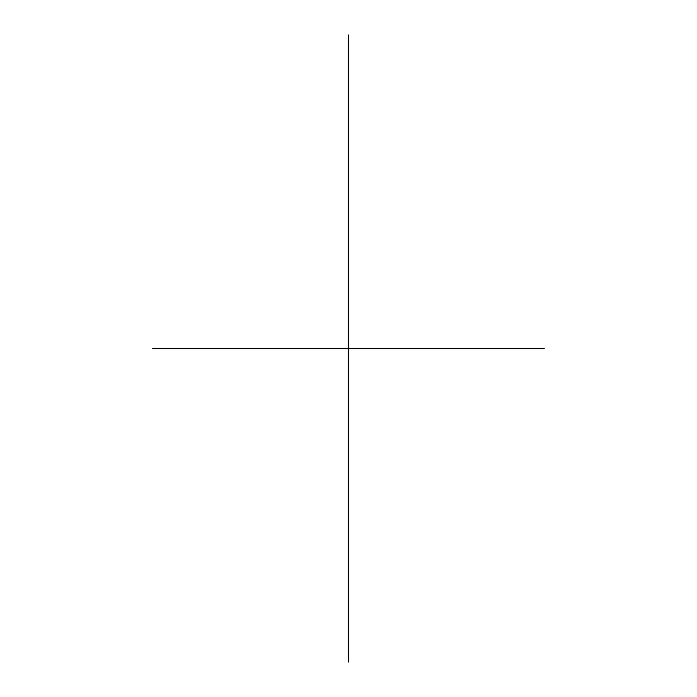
<?xml version="1.0" encoding="UTF-8"?>
<svg xmlns="http://www.w3.org/2000/svg" width="697" height="697" viewBox="0 0 697 697"><rect width="100%" height="100%" fill="white"/><g stroke="black" fill="none" stroke-linecap="round" stroke-linejoin="round"><path stroke-width="1.05" d="M152.469 348.5L544.531 348.5M348.5 34.85L348.5 662.15"/></g></svg>
